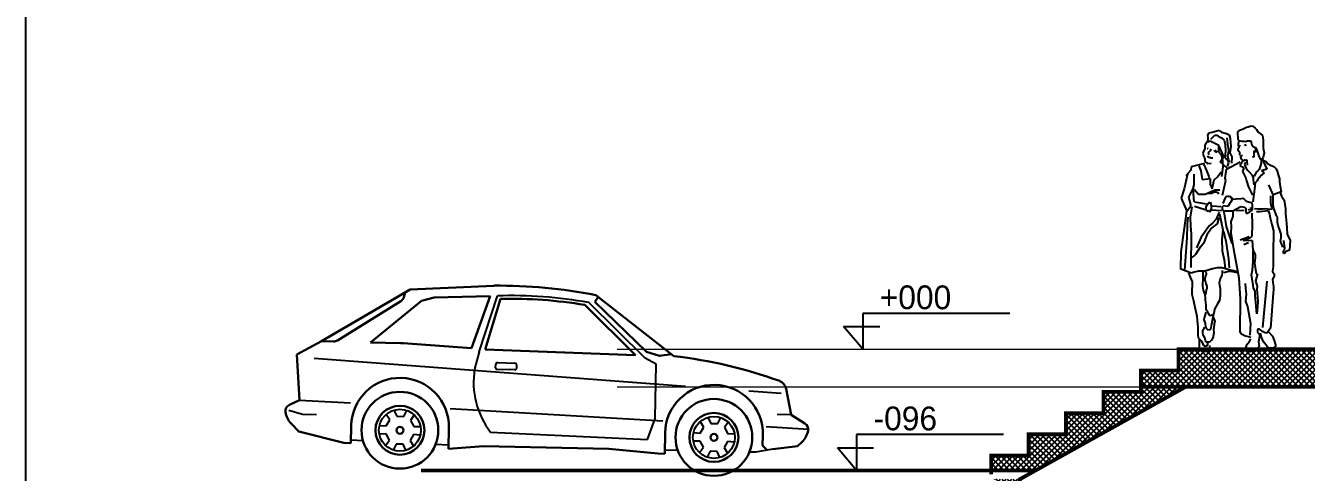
# Model space of a CAD drawing. Extents: x 250879 to 348495, y -51522 to -9360.
# Drawn here: x 279977 to 281002, y -29755 to -29398 of the extents above; entities that cross this region are included whole.
import ezdxf

# ---------------------------------------------------------------- set-up
doc = ezdxf.new("R2010")
doc.units = 0
doc.layers.get('0').update_dxf_attribs({"linetype": 'CONTINUOUS'})
for name, color, linetype in [('AXIS', 1, 'CONTINUOUS'), ('CAR_DTL', 7, 'CONTINUOUS'), ('DOOR', 4, 'CONTINUOUS'), ('HATCH', 8, 'CONTINUOUS'), ('TEXT', 3, 'CONTINUOUS'), ('TRUSS', 2, 'CONTINUOUS'), ('WALL', 7, 'CONTINUOUS')]:
    doc.layers.add(name, color=color, linetype=linetype)
doc.layers.add('BALUSTER', color=6, linetype='CONTINUOUS', lineweight=30)
doc.layers.add('VIS', color=8, linetype='CONTINUOUS', lineweight=18)
doc.styles.get("Standard").update_dxf_attribs({"font": 'sanss___.ttf', "height": 15})

# ---------------------------------------------------------------- blocks, each defined once
blk = doc.blocks.new('105')
for p, q in [((-0.04, 1.756), (-0.059, 1.742)), ((-0.028, 1.776), (-0.04, 1.756)), ((-0.017, 1.788), (-0.028, 1.776)), ((0.001, 1.802), (-0.017, 1.788)), ((0.015, 1.805), (0.001, 1.802)), ((0.038, 1.797), (0.015, 1.805)), ((0.052, 1.795), (0.038, 1.797)), ((0.068, 1.786), (0.052, 1.795)), ((0.084, 1.778), (0.068, 1.786)), ((0.101, 1.774), (0.084, 1.778)), ((0.122, 1.758), (0.101, 1.774)), ((0.123, 1.739), (0.122, 1.758)), ((0.212, 1.745), (0.191, 1.735)), ((0.252, 1.754), (0.212, 1.745)), ((0.264, 1.764), (0.252, 1.754)), ((0.272, 1.77), (0.264, 1.764)), ((0.328, 1.754), (0.272, 1.77)), ((0.35, 1.75), (0.328, 1.754)), ((0.361, 1.73), (0.35, 1.75)), ((-0.079, 1.713), (-0.081, 1.691)), ((-0.081, 1.691), (-0.081, 1.659)), ((-0.081, 1.659), (-0.081, 1.627)), ((-0.075, 1.729), (-0.079, 1.713)), ((-0.059, 1.742), (-0.075, 1.729)), ((-0.001, 1.639), (0.004, 1.649)), ((0.004, 1.649), (0.009, 1.659)), ((0.009, 1.659), (0.012, 1.674)), ((0.012, 1.674), (0.015, 1.684)), ((0.015, 1.684), (0.019, 1.684)), ((0.019, 1.684), (0.03, 1.684)), ((0.03, 1.684), (0.046, 1.682)), ((0.046, 1.682), (0.058, 1.679)), ((0.051, 1.647), (0.057, 1.65)), ((0.057, 1.65), (0.062, 1.651)), ((0.058, 1.679), (0.07, 1.68)), ((0.062, 1.651), (0.066, 1.652)), ((0.066, 1.652), (0.069, 1.653)), ((0.07, 1.68), (0.088, 1.681)), ((0.071, 1.644), (0.072, 1.644)), ((0.088, 1.681), (0.102, 1.684)), ((0.102, 1.684), (0.117, 1.688)), ((0.107, 1.643), (0.104, 1.65)), ((0.108, 1.64), (0.107, 1.643)), ((0.112, 1.64), (0.117, 1.643)), ((0.114, 1.671), (0.114, 1.681)), ((0.116, 1.664), (0.114, 1.671)), ((0.117, 1.657), (0.116, 1.664)), ((0.117, 1.688), (0.119, 1.699)), ((0.117, 1.65), (0.117, 1.657)), ((0.117, 1.643), (0.117, 1.65)), ((0.117, 1.643), (0.117, 1.643)), ((0.119, 1.699), (0.12, 1.718)), ((0.12, 1.718), (0.123, 1.739)), ((0.183, 1.704), (0.179, 1.64)), ((0.191, 1.735), (0.183, 1.704)), ((0.195, 1.611), (0.202, 1.659)), ((0.202, 1.659), (0.207, 1.71)), ((0.224, 1.654), (0.22, 1.608)), ((0.231, 1.691), (0.224, 1.654)), ((0.252, 1.709), (0.231, 1.691)), ((0.235, 1.561), (0.273, 1.649)), ((0.279, 1.724), (0.252, 1.709)), ((0.273, 1.649), (0.343, 1.682)), ((0.277, 1.645), (0.277, 1.598)), ((0.29, 1.732), (0.279, 1.724)), ((0.306, 1.73), (0.29, 1.732)), ((0.339, 1.699), (0.306, 1.73)), ((0.343, 1.682), (0.374, 1.671)), ((0.359, 1.709), (0.361, 1.73)), ((0.359, 1.692), (0.359, 1.709)), ((0.371, 1.677), (0.359, 1.692)), ((0.374, 1.671), (0.386, 1.65)), ((0.386, 1.65), (0.387, 1.621)), ((-0.072, 1.542), (-0.111, 1.458)), ((-0.081, 1.627), (-0.09, 1.59)), ((-0.09, 1.59), (-0.08, 1.556)), ((-0.08, 1.556), (-0.073, 1.534)), ((-0.062, 1.546), (-0.065, 1.523)), ((-0.062, 1.536), (-0.059, 1.54)), ((-0.059, 1.54), (-0.055, 1.551)), ((-0.055, 1.551), (-0.05, 1.563)), ((-0.05, 1.563), (-0.045, 1.58)), ((-0.045, 1.58), (-0.037, 1.602)), ((-0.037, 1.602), (-0.032, 1.611)), ((-0.032, 1.611), (-0.026, 1.624)), ((-0.026, 1.624), (-0.014, 1.632)), ((-0.02, 1.616), (-0.024, 1.608)), ((-0.024, 1.608), (-0.024, 1.599)), ((-0.024, 1.599), (-0.022, 1.599)), ((-0.022, 1.599), (-0.018, 1.599)), ((-0.02, 1.634), (-0.02, 1.626)), ((-0.02, 1.626), (-0.02, 1.616)), ((-0.018, 1.599), (-0.007, 1.607)), ((-0.014, 1.632), (-0.001, 1.639)), ((-0.007, 1.607), (-0.007, 1.597)), ((-0.007, 1.597), (-0.007, 1.583)), ((-0.007, 1.583), (-0.006, 1.566)), ((-0.006, 1.566), (-0.006, 1.559)), ((-0.006, 1.559), (0.003, 1.552)), ((0.084, 1.53), (0.091, 1.539)), ((0.099, 1.565), (0.085, 1.571)), ((0.091, 1.539), (0.094, 1.546)), ((0.094, 1.546), (0.097, 1.555)), ((0.097, 1.555), (0.099, 1.565)), ((0.103, 1.571), (0.105, 1.577)), ((0.105, 1.577), (0.106, 1.589)), ((0.106, 1.589), (0.107, 1.595)), ((0.107, 1.599), (0.11, 1.599)), ((0.107, 1.595), (0.107, 1.599)), ((0.112, 1.635), (0.108, 1.64)), ((0.11, 1.599), (0.111, 1.601)), ((0.111, 1.601), (0.114, 1.602)), ((0.115, 1.629), (0.112, 1.635)), ((0.114, 1.602), (0.116, 1.606)), ((0.119, 1.619), (0.115, 1.629)), ((0.116, 1.606), (0.12, 1.613)), ((0.12, 1.614), (0.119, 1.619)), ((0.121, 1.613), (0.12, 1.614)), ((0.12, 1.613), (0.121, 1.613)), ((0.185, 1.59), (0.171, 1.558)), ((0.171, 1.558), (0.172, 1.506)), ((0.179, 1.64), (0.185, 1.59)), ((0.188, 1.516), (0.196, 1.54)), ((0.197, 1.59), (0.195, 1.611)), ((0.196, 1.54), (0.203, 1.565)), ((0.203, 1.565), (0.197, 1.59)), ((0.223, 1.548), (0.204, 1.531)), ((0.22, 1.608), (0.223, 1.575)), ((0.223, 1.575), (0.223, 1.548)), ((0.262, 1.519), (0.235, 1.561)), ((0.255, 1.573), (0.245, 1.532)), ((0.277, 1.598), (0.255, 1.573)), ((0.305, 1.61), (0.287, 1.596)), ((0.287, 1.596), (0.296, 1.596)), ((0.296, 1.596), (0.302, 1.6)), ((0.302, 1.6), (0.305, 1.608)), ((0.312, 1.606), (0.305, 1.61)), ((0.321, 1.548), (0.329, 1.547)), ((0.329, 1.547), (0.334, 1.547)), ((0.334, 1.547), (0.34, 1.549)), ((0.339, 1.621), (0.344, 1.605)), ((0.34, 1.549), (0.345, 1.55)), ((0.344, 1.605), (0.353, 1.595)), ((0.345, 1.55), (0.35, 1.552)), ((0.35, 1.552), (0.368, 1.561)), ((0.353, 1.595), (0.358, 1.587)), ((0.357, 1.579), (0.353, 1.573)), ((0.358, 1.587), (0.357, 1.579)), ((0.358, 1.623), (0.368, 1.624)), ((0.388, 1.551), (0.385, 1.536)), ((0.387, 1.621), (0.396, 1.604)), ((0.397, 1.566), (0.388, 1.551)), ((0.396, 1.604), (0.402, 1.588)), ((0.402, 1.588), (0.397, 1.566)), ((-0.192, 1.443), (-0.205, 1.406)), ((-0.185, 1.462), (-0.192, 1.443)), ((-0.166, 1.48), (-0.185, 1.462)), ((-0.145, 1.488), (-0.166, 1.48)), ((-0.116, 1.505), (-0.145, 1.488)), ((-0.104, 1.52), (-0.116, 1.505)), ((-0.111, 1.458), (-0.069, 1.446)), ((-0.093, 1.527), (-0.104, 1.52)), ((-0.073, 1.534), (-0.093, 1.527)), ((-0.069, 1.446), (-0.089, 1.431)), ((-0.067, 1.536), (-0.062, 1.536)), ((-0.065, 1.523), (-0.064, 1.507)), ((-0.064, 1.507), (-0.061, 1.489)), ((-0.061, 1.489), (-0.055, 1.473)), ((-0.055, 1.473), (-0.048, 1.457)), ((-0.048, 1.457), (-0.039, 1.446)), ((-0.039, 1.446), (-0.027, 1.438)), ((-0.027, 1.438), (-0.016, 1.419)), ((0.043, 1.452), (0.029, 1.435)), ((0.054, 1.468), (0.043, 1.452)), ((0.045, 1.498), (0.046, 1.51)), ((0.045, 1.49), (0.045, 1.498)), ((0.046, 1.518), (0.047, 1.53)), ((0.046, 1.51), (0.046, 1.518)), ((0.047, 1.53), (0.049, 1.53)), ((0.049, 1.53), (0.056, 1.529)), ((0.063, 1.483), (0.054, 1.468)), ((0.056, 1.529), (0.059, 1.529)), ((0.084, 1.44), (0.058, 1.387)), ((0.059, 1.529), (0.063, 1.531)), ((0.061, 1.516), (0.068, 1.498)), ((0.063, 1.531), (0.068, 1.532)), ((0.068, 1.498), (0.063, 1.483)), ((0.068, 1.532), (0.071, 1.53)), ((0.071, 1.53), (0.077, 1.525)), ((0.106, 1.489), (0.073, 1.472)), ((0.073, 1.472), (0.084, 1.44)), ((0.077, 1.525), (0.078, 1.525)), ((0.078, 1.527), (0.106, 1.489)), ((0.078, 1.525), (0.082, 1.526)), ((0.082, 1.526), (0.084, 1.53)), ((0.213, 1.46), (0.102, 1.517)), ((0.204, 1.531), (0.196, 1.513)), ((0.196, 1.513), (0.207, 1.48)), ((0.207, 1.468), (0.262, 1.519)), ((0.224, 1.387), (0.213, 1.46)), ((0.245, 1.532), (0.241, 1.477)), ((0.241, 1.477), (0.252, 1.4)), ((0.285, 1.399), (0.254, 1.437)), ((0.361, 1.504), (0.335, 1.508)), ((0.368, 1.506), (0.361, 1.504)), ((0.375, 1.455), (0.364, 1.426)), ((0.378, 1.514), (0.368, 1.506)), ((0.394, 1.497), (0.375, 1.455)), ((0.387, 1.526), (0.378, 1.514)), ((0.385, 1.536), (0.387, 1.526)), ((0.388, 1.505), (0.496, 1.477)), ((0.419, 1.446), (0.408, 1.377)), ((0.434, 1.486), (0.419, 1.446)), ((0.496, 1.477), (0.498, 1.451)), ((0.498, 1.451), (0.538, 1.406)), ((-0.212, 1.357), (-0.216, 1.321)), ((-0.211, 1.382), (-0.212, 1.357)), ((-0.205, 1.406), (-0.211, 1.382)), ((-0.161, 1.254), (-0.127, 1.335)), ((-0.089, 1.431), (-0.067, 1.41)), ((-0.067, 1.41), (-0.048, 1.39)), ((-0.048, 1.39), (-0.036, 1.374)), ((-0.036, 1.374), (-0.033, 1.365)), ((-0.033, 1.365), (-0.017, 1.349)), ((-0.017, 1.349), (-0.011, 1.299)), ((-0.016, 1.419), (-0.011, 1.409)), ((-0.011, 1.409), (-0.008, 1.399)), ((-0.004, 1.353), (-0.006, 1.335)), ((-0.002, 1.373), (-0.004, 1.353)), ((0.007, 1.411), (-0.002, 1.388)), ((-0.002, 1.388), (-0.002, 1.373)), ((0.029, 1.435), (0.007, 1.411)), ((0.052, 1.367), (0.035, 1.316)), ((0.058, 1.387), (0.052, 1.367)), ((0.218, 1.369), (0.224, 1.387)), ((0.244, 1.251), (0.218, 1.369)), ((0.31, 1.374), (0.285, 1.399)), ((0.327, 1.301), (0.31, 1.374)), ((0.344, 1.339), (0.327, 1.301)), ((0.344, 1.384), (0.344, 1.339)), ((0.408, 1.377), (0.344, 1.384)), ((0.353, 1.401), (0.352, 1.389)), ((0.364, 1.426), (0.353, 1.401)), ((0.474, 1.419), (0.474, 1.333)), ((0.526, 1.42), (0.551, 1.303)), ((-0.227, 1.243), (-0.248, 1.212)), ((-0.218, 1.273), (-0.227, 1.243)), ((-0.216, 1.321), (-0.224, 1.279)), ((-0.224, 1.279), (-0.161, 1.254)), ((-0.224, 1.279), (-0.218, 1.273)), ((-0.162, 1.198), (-0.161, 1.254)), ((-0.139, 1.245), (-0.14, 1.229)), ((-0.011, 1.299), (0.001, 1.199)), ((0.035, 1.316), (0.004, 1.252)), ((0.174, 1.224), (0.179, 1.242)), ((0.179, 1.242), (0.188, 1.236)), ((0.188, 1.236), (0.194, 1.243)), ((0.194, 1.243), (0.205, 1.238)), ((0.205, 1.238), (0.211, 1.244)), ((0.211, 1.244), (0.226, 1.225)), ((0.303, 1.293), (0.266, 1.293)), ((0.282, 1.273), (0.276, 1.258)), ((0.296, 1.278), (0.282, 1.273)), ((0.312, 1.279), (0.296, 1.278)), ((0.334, 1.281), (0.303, 1.293)), ((0.33, 1.267), (0.312, 1.279)), ((0.362, 1.268), (0.33, 1.267)), ((0.384, 1.26), (0.334, 1.281)), ((0.436, 1.26), (0.384, 1.26)), ((0.471, 1.299), (0.436, 1.26)), ((0.474, 1.333), (0.482, 1.305)), ((0.478, 1.265), (0.475, 1.199)), ((0.482, 1.305), (0.478, 1.265)), ((0.482, 1.305), (0.516, 1.236)), ((0.516, 1.236), (0.498, 1.167)), ((0.551, 1.303), (0.575, 1.228)), ((-0.259, 1.143), (-0.26, 1.105)), ((-0.254, 1.177), (-0.259, 1.143)), ((-0.248, 1.212), (-0.254, 1.177)), ((-0.187, 1.086), (-0.166, 1.147)), ((-0.166, 1.147), (-0.165, 1.157)), ((-0.165, 1.157), (-0.162, 1.18)), ((-0.162, 1.18), (-0.162, 1.198)), ((-0.145, 1.163), (-0.155, 1.148)), ((-0.155, 1.148), (-0.152, 1.138)), ((-0.152, 1.138), (-0.131, 1.137)), ((-0.14, 1.189), (-0.145, 1.163)), ((-0.14, 1.229), (-0.14, 1.189)), ((-0.131, 1.137), (-0.102, 1.142)), ((-0.122, 1.129), (-0.131, 1.099)), ((-0.097, 1.127), (-0.122, 1.129)), ((-0.102, 1.142), (-0.076, 1.14)), ((-0.076, 1.14), (-0.042, 1.14)), ((-0.042, 1.14), (-0.012, 1.141)), ((0.004, 1.149), (0.005, 1.171)), ((0.004, 1.135), (0.004, 1.149)), ((0.009, 1.128), (0.004, 1.135)), ((0.005, 1.171), (0.007, 1.189)), ((0.007, 1.189), (0.008, 1.189)), ((0.008, 1.189), (0.025, 1.192)), ((0.019, 1.156), (0.016, 1.135)), ((0.025, 1.192), (0.044, 1.198)), ((0.036, 1.143), (0.029, 1.131)), ((0.044, 1.198), (0.053, 1.201)), ((0.053, 1.201), (0.063, 1.21)), ((0.058, 1.143), (0.057, 1.13)), ((0.057, 1.13), (0.057, 1.117)), ((0.059, 1.148), (0.058, 1.143)), ((0.068, 1.156), (0.059, 1.148)), ((0.063, 1.21), (0.073, 1.221)), ((0.082, 1.157), (0.068, 1.156)), ((0.07, 1.129), (0.137, 1.125)), ((0.073, 1.221), (0.076, 1.224)), ((0.076, 1.224), (0.096, 1.223)), ((0.094, 1.16), (0.082, 1.157)), ((0.103, 1.159), (0.094, 1.16)), ((0.096, 1.223), (0.135, 1.22)), ((0.163, 1.127), (0.103, 1.159)), ((0.135, 1.22), (0.162, 1.217)), ((0.162, 1.217), (0.163, 1.225)), ((0.163, 1.225), (0.174, 1.224)), ((0.165, 1.219), (0.203, 1.16)), ((0.203, 1.16), (0.242, 1.166)), ((0.226, 1.225), (0.241, 1.185)), ((0.246, 1.141), (0.243, 1.128)), ((0.246, 1.162), (0.246, 1.152)), ((0.246, 1.152), (0.246, 1.141)), ((0.253, 1.126), (0.334, 1.131)), ((0.324, 1.166), (0.259, 1.161)), ((0.338, 1.18), (0.335, 1.16)), ((0.335, 1.16), (0.335, 1.145)), ((0.335, 1.145), (0.34, 1.13)), ((0.344, 1.194), (0.338, 1.18)), ((0.34, 1.13), (0.347, 1.116)), ((0.356, 1.187), (0.344, 1.194)), ((0.367, 1.174), (0.356, 1.187)), ((0.374, 1.156), (0.367, 1.174)), ((0.37, 1.12), (0.373, 1.13)), ((0.468, 1.198), (0.373, 1.182)), ((0.373, 1.13), (0.375, 1.143)), ((0.375, 1.143), (0.374, 1.156)), ((0.384, 1.135), (0.469, 1.161)), ((0.5, 1.076), (0.487, 1.157)), ((0.529, 1.124), (0.498, 1.167)), ((0.575, 1.228), (0.529, 1.124)), ((-0.26, 1.105), (-0.267, 1.025)), ((-0.201, 1.009), (-0.197, 1.036)), ((-0.197, 1.036), (-0.196, 1.078)), ((-0.196, 1.078), (-0.187, 1.086)), ((-0.136, 1.069), (-0.151, 1.017)), ((-0.131, 1.099), (-0.136, 1.069)), ((-0.075, 1.122), (-0.097, 1.127)), ((-0.052, 1.121), (-0.075, 1.122)), ((-0.029, 1.121), (-0.052, 1.121)), ((0.01, 1.107), (0.006, 1.017)), ((0.025, 1.117), (0.009, 1.128)), ((0.037, 1.113), (0.025, 1.117)), ((0.051, 1.104), (0.037, 1.113)), ((0.056, 1.106), (0.051, 1.104)), ((0.057, 1.117), (0.056, 1.106)), ((0.159, 1.08), (0.158, 1.125)), ((0.175, 1.04), (0.159, 1.08)), ((0.209, 1.127), (0.163, 1.127)), ((0.173, 0.997), (0.175, 1.04)), ((0.224, 1.125), (0.209, 1.127)), ((0.234, 1.117), (0.215, 1)), ((0.243, 1.128), (0.224, 1.125)), ((0.269, 1.103), (0.243, 0.974)), ((0.284, 1.022), (0.271, 1.073)), ((0.272, 1.116), (0.295, 1.058)), ((0.295, 1.058), (0.324, 1.026)), ((0.324, 1.026), (0.352, 1.005)), ((0.347, 1.116), (0.353, 1.127)), ((0.353, 1.127), (0.37, 1.12)), ((0.498, 1.004), (0.5, 1.076)), ((0.524, 1.016), (0.519, 1.074)), ((0.552, 0.968), (0.529, 1.124)), ((-0.274, 0.936), (-0.297, 0.892)), ((-0.27, 0.99), (-0.274, 0.936)), ((-0.267, 1.025), (-0.27, 0.99)), ((-0.226, 0.921), (-0.224, 0.938)), ((-0.224, 0.938), (-0.214, 0.97)), ((-0.214, 0.97), (-0.201, 1.009)), ((-0.151, 1.017), (-0.163, 0.965)), ((-0.163, 0.965), (-0.163, 0.926)), ((-0.163, 0.926), (-0.162, 0.823)), ((0.006, 1.017), (0.01, 0.922)), ((0.15, 0.803), (0.174, 0.95)), ((0.215, 1), (0.169, 0.865)), ((0.174, 0.95), (0.173, 0.997)), ((0.237, 0.964), (0.218, 0.883)), ((0.243, 0.974), (0.25, 0.896)), ((0.339, 0.981), (0.284, 1.022)), ((0.362, 0.948), (0.339, 0.981)), ((0.352, 1.005), (0.375, 0.972)), ((0.389, 0.878), (0.362, 0.948)), ((0.375, 0.972), (0.414, 0.916)), ((0.493, 0.943), (0.498, 1.004)), ((0.494, 0.673), (0.493, 0.943)), ((0.528, 0.911), (0.524, 1.016)), ((0.576, 0.799), (0.552, 0.968)), ((-0.297, 0.892), (-0.291, 0.812)), ((-0.254, 0.83), (-0.247, 0.888)), ((-0.252, 0.812), (-0.254, 0.83)), ((-0.251, 0.842), (-0.239, 0.836)), ((-0.239, 0.836), (-0.235, 0.844)), ((-0.235, 0.844), (-0.233, 0.852)), ((-0.233, 0.852), (-0.225, 0.869)), ((-0.226, 0.912), (-0.226, 0.921)), ((-0.222, 0.896), (-0.226, 0.912)), ((-0.225, 0.869), (-0.221, 0.885)), ((-0.221, 0.885), (-0.222, 0.896)), ((-0.162, 0.823), (-0.16, 0.679)), ((0.003, 0.852), (0.002, 0.811)), ((0.008, 0.889), (0.003, 0.852)), ((0.066, 0.89), (0.008, 0.889)), ((0.01, 0.922), (0.027, 0.907)), ((0.027, 0.907), (0.079, 0.888)), ((0.032, 0.918), (0.104, 0.892)), ((0.036, 0.871), (0.074, 0.855)), ((0.079, 0.888), (0.066, 0.89)), ((0.218, 0.883), (0.196, 0.741)), ((0.25, 0.896), (0.247, 0.805)), ((0.421, 0.839), (0.389, 0.878)), ((0.414, 0.916), (0.453, 0.829)), ((0.459, 0.78), (0.421, 0.839)), ((0.547, 0.651), (0.528, 0.911)), ((-0.291, 0.812), (-0.264, 0.801)), ((-0.264, 0.801), (-0.251, 0.784)), ((-0.246, 0.805), (-0.252, 0.812)), ((-0.251, 0.784), (-0.247, 0.784)), ((-0.247, 0.784), (-0.246, 0.784)), ((-0.243, 0.799), (-0.246, 0.805)), ((-0.246, 0.784), (-0.243, 0.789)), ((-0.243, 0.794), (-0.243, 0.799)), ((-0.243, 0.789), (-0.243, 0.794)), ((0.002, 0.811), (-0.018, 0.776)), ((-0.018, 0.776), (-0.016, 0.751)), ((-0.016, 0.751), (-0.013, 0.708)), ((0, 0.722), (0, 0.8)), ((0.004, 0.652), (0, 0.722)), ((0.111, 0.586), (0.15, 0.803)), ((0.196, 0.741), (0.191, 0.671)), ((0.232, 0.735), (0.222, 0.663)), ((0.247, 0.805), (0.232, 0.735)), ((0.474, 0.763), (0.459, 0.78)), ((0.491, 0.753), (0.474, 0.763)), ((0.579, 0.659), (0.576, 0.799)), ((-0.157, 0.638), (-0.169, 0.622)), ((-0.169, 0.622), (-0.168, 0.602)), ((-0.16, 0.679), (-0.155, 0.646)), ((-0.155, 0.646), (-0.157, 0.638)), ((-0.024, 0.622), (-0.035, 0.621)), ((-0.035, 0.621), (-0.02, 0.562)), ((-0.013, 0.708), (-0.024, 0.622)), ((0.011, 0.614), (0.004, 0.652)), ((0.122, 0.638), (0.21, 0.659)), ((0.122, 0.631), (0.163, 0.638)), ((0.163, 0.638), (0.196, 0.641)), ((0.196, 0.641), (0.235, 0.63)), ((0.21, 0.659), (0.251, 0.67)), ((0.246, 0.649), (0.247, 0.628)), ((0.247, 0.628), (0.249, 0.611)), ((0.251, 0.67), (0.288, 0.67)), ((0.288, 0.67), (0.325, 0.661)), ((0.325, 0.661), (0.386, 0.643)), ((0.373, 0.63), (0.38, 0.639)), ((0.373, 0.619), (0.373, 0.63)), ((0.378, 0.605), (0.373, 0.619)), ((0.38, 0.639), (0.382, 0.639)), ((0.386, 0.643), (0.436, 0.642)), ((0.403, 0.632), (0.401, 0.606)), ((0.407, 0.643), (0.403, 0.632)), ((0.436, 0.642), (0.471, 0.636)), ((0.471, 0.636), (0.496, 0.628)), ((0.496, 0.628), (0.536, 0.642)), ((0.516, 0.626), (0.502, 0.595)), ((0.536, 0.642), (0.579, 0.659)), ((-0.168, 0.602), (-0.156, 0.578)), ((-0.158, 0.553), (-0.165, 0.52)), ((-0.165, 0.52), (-0.165, 0.493)), ((-0.156, 0.578), (-0.158, 0.553)), ((-0.11, 0.562), (-0.077, 0.193)), ((-0.02, 0.562), (-0.032, 0.523)), ((-0.032, 0.523), (-0.03, 0.5)), ((-0.003, 0.508), (0, 0.531)), ((0, 0.531), (0.011, 0.614)), ((0.064, 0.545), (0.06, 0.504)), ((0.1, 0.421), (0.111, 0.586)), ((0.249, 0.611), (0.262, 0.583)), ((0.262, 0.583), (0.272, 0.549)), ((0.269, 0.532), (0.264, 0.505)), ((0.272, 0.549), (0.269, 0.532)), ((0.366, 0.518), (0.368, 0.526)), ((0.368, 0.505), (0.366, 0.518)), ((0.368, 0.526), (0.376, 0.54)), ((0.376, 0.54), (0.379, 0.554)), ((0.383, 0.586), (0.378, 0.605)), ((0.379, 0.554), (0.382, 0.57)), ((0.382, 0.57), (0.383, 0.586)), ((0.404, 0.522), (0.398, 0.49)), ((0.401, 0.606), (0.402, 0.575)), ((0.402, 0.575), (0.404, 0.548)), ((0.404, 0.548), (0.404, 0.522)), ((0.488, 0.558), (0.487, 0.526)), ((0.487, 0.526), (0.489, 0.497)), ((0.502, 0.595), (0.488, 0.558)), ((-0.165, 0.493), (-0.161, 0.466)), ((-0.161, 0.466), (-0.141, 0.188)), ((-0.03, 0.5), (-0.038, 0.403)), ((-0.031, 0.301), (-0.016, 0.451)), ((-0.018, 0.482), (-0.003, 0.508)), ((-0.016, 0.451), (-0.018, 0.482)), ((0.06, 0.504), (0.055, 0.463)), ((0.055, 0.463), (0.06, 0.4)), ((0.102, 0.159), (0.1, 0.421)), ((0.264, 0.505), (0.264, 0.472)), ((0.264, 0.472), (0.264, 0.445)), ((0.264, 0.445), (0.268, 0.409)), ((0.372, 0.494), (0.368, 0.505)), ((0.376, 0.471), (0.372, 0.494)), ((0.374, 0.371), (0.38, 0.415)), ((0.383, 0.449), (0.376, 0.471)), ((0.38, 0.415), (0.381, 0.432)), ((0.381, 0.432), (0.383, 0.449)), ((0.389, 0.465), (0.384, 0.449)), ((0.398, 0.49), (0.389, 0.465)), ((0.489, 0.46), (0.476, 0.407)), ((0.489, 0.497), (0.489, 0.46)), ((-0.038, 0.403), (-0.037, 0.354)), ((-0.037, 0.354), (-0.031, 0.301)), ((0.045, 0.36), (0.019, 0.225)), ((0.06, 0.4), (0.045, 0.36)), ((0.268, 0.409), (0.284, 0.381)), ((0.284, 0.381), (0.309, 0.338)), ((0.309, 0.338), (0.315, 0.305)), ((0.356, 0.304), (0.363, 0.316)), ((0.363, 0.316), (0.374, 0.335)), ((0.374, 0.335), (0.374, 0.371)), ((0.383, 0.286), (0.375, 0.314)), ((0.467, 0.356), (0.45, 0.283)), ((0.476, 0.407), (0.467, 0.356)), ((0.019, 0.225), (0.026, 0.131)), ((0.314, 0.262), (0.307, 0.242)), ((0.307, 0.242), (0.311, 0.218)), ((0.311, 0.218), (0.315, 0.189)), ((0.322, 0.281), (0.314, 0.262)), ((0.315, 0.305), (0.319, 0.3)), ((0.317, 0.302), (0.334, 0.205)), ((0.319, 0.3), (0.327, 0.291)), ((0.327, 0.291), (0.34, 0.287)), ((0.34, 0.287), (0.348, 0.29)), ((0.348, 0.29), (0.356, 0.304)), ((0.379, 0.197), (0.381, 0.228)), ((0.381, 0.228), (0.385, 0.241)), ((0.389, 0.27), (0.383, 0.286)), ((0.385, 0.241), (0.391, 0.255)), ((0.391, 0.255), (0.389, 0.27)), ((0.445, 0.222), (0.443, 0.194)), ((0.448, 0.251), (0.445, 0.222)), ((0.45, 0.283), (0.448, 0.251)), ((-0.157, 0.124), (-0.17, 0.089)), ((-0.124, 0.157), (-0.157, 0.124)), ((-0.141, 0.188), (-0.113, 0.15)), ((-0.113, 0.15), (-0.103, 0.148)), ((-0.103, 0.148), (-0.08, 0.158)), ((-0.085, 0.079), (-0.067, 0.116)), ((-0.08, 0.158), (-0.051, 0.178)), ((-0.067, 0.116), (-0.059, 0.148)), ((-0.036, 0.153), (-0.052, 0.137)), ((-0.052, 0.137), (-0.052, 0.12)), ((-0.052, 0.12), (-0.045, 0.077)), ((-0.051, 0.178), (-0.037, 0.179)), ((-0.037, 0.179), (-0.036, 0.153)), ((0.016, 0.113), (0.037, 0.117)), ((0.037, 0.117), (0.068, 0.125)), ((0.068, 0.125), (0.092, 0.139)), ((0.092, 0.139), (0.102, 0.159)), ((0.316, 0.176), (0.313, 0.149)), ((0.313, 0.149), (0.318, 0.12)), ((0.315, 0.189), (0.316, 0.176)), ((0.318, 0.12), (0.32, 0.115)), ((0.32, 0.115), (0.333, 0.092)), ((0.334, 0.205), (0.337, 0.189)), ((0.337, 0.189), (0.347, 0.174)), ((0.347, 0.174), (0.356, 0.172)), ((0.356, 0.172), (0.37, 0.181)), ((0.37, 0.181), (0.379, 0.197)), ((0.381, 0.089), (0.387, 0.109)), ((0.397, 0.177), (0.385, 0.196)), ((0.387, 0.109), (0.394, 0.122)), ((0.394, 0.122), (0.4, 0.135)), ((0.402, 0.166), (0.397, 0.177)), ((0.4, 0.135), (0.403, 0.149)), ((0.403, 0.149), (0.402, 0.166)), ((0.44, 0.111), (0.412, 0.083)), ((0.43, 0.104), (0.431, 0.052)), ((0.443, 0.134), (0.44, 0.111)), ((0.443, 0.194), (0.442, 0.155)), ((0.442, 0.155), (0.443, 0.134)), ((-0.17, 0.089), (-0.18, 0.055)), ((-0.18, 0.055), (-0.18, 0.037)), ((-0.18, 0.037), (-0.167, 0.029)), ((-0.167, 0.029), (-0.133, 0.027)), ((-0.133, 0.027), (-0.112, 0.041)), ((-0.112, 0.041), (-0.085, 0.079)), ((-0.045, 0.077), (-0.05, 0.041)), ((-0.05, 0.041), (-0.023, 0.002)), ((-0.023, 0.002), (0.023, -0.002)), ((0.029, 0.081), (0.017, 0.101)), ((0.023, -0.002), (0.037, 0)), ((0.048, 0.058), (0.029, 0.081)), ((0.037, 0), (0.046, 0.01)), ((0.046, 0.01), (0.054, 0.022)), ((0.054, 0.037), (0.048, 0.058)), ((0.054, 0.022), (0.054, 0.037)), ((0.333, 0.092), (0.348, 0.076)), ((0.347, 0.027), (0.346, 0.049)), ((0.35, 0.014), (0.347, 0.027)), ((0.348, 0.076), (0.374, 0.074)), ((0.363, 0.001), (0.35, 0.014)), ((0.362, 0.058), (0.36, 0.079)), ((0.368, 0.047), (0.362, 0.058)), ((0.396, 0.004), (0.363, 0.001)), ((0.383, 0.044), (0.368, 0.047)), ((0.374, 0.074), (0.381, 0.089)), ((0.397, 0.05), (0.383, 0.044)), ((0.42, 0.008), (0.396, 0.004)), ((0.401, 0.058), (0.397, 0.05)), ((0.412, 0.083), (0.401, 0.058)), ((0.427, 0.022), (0.42, 0.008)), ((0.432, 0.036), (0.427, 0.022)), ((0.431, 0.052), (0.432, 0.036))]:
    blk.add_line(p, q)
blk = doc.blocks.new('02ECAR01')
at = {"color": 0, "linetype": 'ByBlock'}
for p, q in [((-91, 53), (-114.95, 51.36)), ((-114.95, 51.36), (-140, 36)), ((-135.5, 36.32), (-117.6, 47.93)), ((-111.66, 48.19), (-126, 35.92)), ((-116.76, 49.11), (-116.39, 50.49)), ((-111.66, 48.19), (-108.02, 49.18)), ((-108.02, 49.18), (-92.03, 50)), ((-92.03, 50), (-97, 35)), ((-89, 49.29), (-93.07, 34.71)), ((-50, 34), (-64.83, 48.09)), ((-62, 49), (-61.12, 50.4)), ((-62, 49), (-46.87, 35.04)), ((-61.74, 50.96), (-39, 34)), ((-140, 36), (-147, 32)), ((-140, 36), (-136.59, 36)), ((-126, 35.92), (-117.39, 35.97)), ((-116.6, 35.92), (-97, 35)), ((-93.07, 34.71), (-50, 34)), ((-46.87, 35.04), (-43.14, 34)), ((-43.14, 34), (-39.72, 34.54)), ((-147, 32), (-146, 19)), ((-5, 18), (-6.65, 25.41)), ((-146, 19), (-148.83, 17.58)), ((-1.01, 15.61), (-5, 18)), ((-148.24, 12.24), (-146, 10)), ((-131, 12), (-131, 7)), ((-103, 12), (-103, 6)), ((-41, 12), (-41, 6)), ((-13, 12), (-13, 9)), ((-146, 10), (-133, 7)), ((-13, 9), (-11.67, 7.67)), ((-3, 9), (-10, 8)), ((-1.76, 10.24), (-3, 9)), ((-133, 7), (-131, 7)), ((-103, 6), (-93, 7)), ((-93, 7), (-57, 7)), ((-57, 7), (-43, 6)), ((-43, 6), (-41, 6))]:
    blk.add_line(p, q, dxfattribs=at)
for centre, radius in [((-117, 11), 11), ((-27, 11), 11), ((-117, 11), 7), ((-27, 11), 7), ((-117, 11), 1), ((-27, 11), 1)]:
    blk.add_circle(centre, radius, dxfattribs=at)
for centre, radius, start, end in [((-86.33, -90.67), 143.75, 80.1503, 91.861), ((-118.69, 49.61), 2, 302.9688, 345.3606), ((-83.36, -81.78), 131.18, 81.883, 92.4656), ((-136.59, 38), 2, 270, 302.9688), ((-116.6, 41.92), 6, 262.4054, 270), ((-51.43, -100.38), 134.96, 71.4616, 84.7151), ((-117, 12), 14, 0, 180), ((-27, 12), 14.04, 0, 180), ((-9.58, 24.76), 3, 12.5288, 69.444), ((-147.94, 15.79), 2, 116.5651, 189.9515), ((-144, 16.49), 6, 189.9515, 225), ((-2.04, 13.89), 2, 351.4992, 59.0362), ((-6, 14.49), 6, 315, 351.4992)]:
    blk.add_arc(centre, radius, start, end, dxfattribs=at)
at = {"layer": 'CAR_DTL'}
for p, q in [((-94.78, 34), (-89.96, 50.11)), ((-47.2, 33.26), (-63.69, 48.79)), ((-94.78, 34), (-96, 29)), ((-44, 31.62), (-47.2, 33.26)), ((-35.45, 25.43), (-142, 31)), ((-90, 29.5), (-90, 30.5)), ((-89.5, 31), (-84.5, 31)), ((-84, 30.5), (-84, 29.5)), ((-44, 16), (-44, 31.62)), ((-84.5, 29), (-89.5, 29)), ((-8, 24), (-17.3, 24.49)), ((-146, 19), (-131.36, 18.5)), ((-149, 16), (-145, 15)), ((-145, 15), (-141, 15)), ((-119.96, 13.87), (-121.02, 15.46)), ((-118.85, 16.71), (-118, 15)), ((-118, 15), (-116, 15)), ((-116, 15), (-115.15, 16.71)), ((-112.98, 15.46), (-114.04, 13.87)), ((-102.76, 17.52), (-41.73, 15.43)), ((-46, 10), (-44, 16)), ((-29.96, 13.87), (-31.02, 15.46)), ((-28.85, 16.71), (-28, 15)), ((-28, 15), (-26, 15)), ((-26, 15), (-25.15, 16.71)), ((-22.98, 15.46), (-24.04, 13.87)), ((-5, 18), (-9, 18)), ((-122.87, 12.25), (-120.96, 12.13)), ((-120.96, 12.13), (-119.96, 13.87)), ((-114.04, 13.87), (-113.04, 12.13)), ((-113.04, 12.13), (-111.13, 12.25)), ((-32.87, 12.25), (-30.96, 12.13)), ((-30.96, 12.13), (-29.96, 13.87)), ((-24.04, 13.87), (-23.04, 12.13)), ((-23.04, 12.13), (-21.13, 12.25)), ((-12.13, 14.42), (0, 14)), ((-127.5, 7.73), (-131, 7.83)), ((-120.96, 9.87), (-122.87, 9.75)), ((-121.02, 6.54), (-119.96, 8.13)), ((-119.96, 8.13), (-120.96, 9.87)), ((-113.04, 9.87), (-114.04, 8.13)), ((-114.04, 8.13), (-112.98, 6.54)), ((-111.13, 9.75), (-113.04, 9.87)), ((-91, 11), (-46, 10)), ((-30.96, 9.87), (-32.87, 9.75)), ((-31.02, 6.54), (-29.96, 8.13)), ((-29.96, 8.13), (-30.96, 9.87)), ((-23.04, 9.87), (-24.04, 8.13)), ((-24.04, 8.13), (-22.98, 6.54)), ((-21.13, 9.75), (-23.04, 9.87)), ((-10, 8), (-15, 7)), ((-118, 7), (-118.85, 5.29)), ((-116, 7), (-118, 7)), ((-115.15, 5.29), (-116, 7)), ((-103, 7.03), (-106.7, 7.13)), ((-37.25, 7), (-41, 7)), ((-28, 7), (-28.85, 5.29)), ((-26, 7), (-28, 7)), ((-25.15, 5.29), (-26, 7)), ((-15, 7), (-16.75, 7))]:
    blk.add_line(p, q, dxfattribs=at)
for centre in [(-117, 11), (-27, 11)]:
    blk.add_circle(centre, 6, dxfattribs=at)
for centre, radius, start, end in [((-83.27, -78.04), 128.33, 81.2229, 92.9879), ((-89.5, 30.5), 0.5, 90, 180), ((-89.5, 29.5), 0.5, 180, 270), ((-84.5, 30.5), 0.5, 0, 90), ((-84.5, 29.5), 0.5, 270, 0), ((-72.88, 25.73), 23.35, 171.941, 219.1072)]:
    blk.add_arc(centre, radius, start, end, dxfattribs=at)
blk = doc.blocks.new('LIME')
at = {"layer": 'DOOR'}
for p, q in [((244593, -28820.3), (244475.4, -28820.3)), ((244475.4, -28820.3), (244475.4, -28849)), ((244475.4, -28849), (244460, -28830.9)), ((244460, -28830.9), (244489, -28830.9))]:
    blk.add_line(p, q, dxfattribs=at)

msp = doc.modelspace()

# ---------------------------------------------------------------- hatches: boundary and pattern name
at = {"layer": 'AXIS'}
h = msp.add_hatch(dxfattribs=at)
h.set_pattern_fill('ANSI37', color=256, style=0)
h.set_pattern_definition([(45, (10887.426, -3240), (-2.24506403, 2.24506403), []), (135, (10887.426, -3240), (-2.24506403, -2.24506403), [])])
h.paths.add_polyline_path([(280899.5634, -29657.00774), (280899.5634, -29674.00774), (280869.5634, -29674.00774), (280869.5634, -29687.00774), (283913.00858, -29687.00774), (283913.00858, -29657.00774)])
h = msp.add_hatch(dxfattribs=at)
h.set_pattern_fill('ANSI37', color=256, style=0)
h.set_pattern_definition([(45, (10887.426, 0), (-2.24506403, 2.24506403), []), (135, (10887.426, 0), (-2.24506403, -2.24506403), [])])
h.paths.add_polyline_path([(280905.42095, -29687.00774), (280869.5634, -29687.00774), (280869.5634, -29691.00774), (280839.5634, -29691.00774), (280839.5634, -29708.00774), (280809.5634, -29708.00774), (280809.5634, -29725.00774), (280779.5634, -29725.00774), (280779.5634, -29742.00774), (280749.5634, -29742.00774), (280749.5634, -29753.92907), (280785.19062, -29753.92907)])
h.paths.add_polyline_path([(280772.47313, -29761.00774), (280752.47313, -29761.00774), (280752.47313, -29977.00774), (280772.47313, -29977.00774)])
h.paths.add_polyline_path([(280772.47313, -29977.00774), (280752.47313, -29977.00774), (280752.47313, -30007.00774), (280772.47313, -30007.00774)])
h.paths.add_polyline_path([(280772.47313, -30007.00774), (280752.47313, -30007.00774), (280752.47313, -30297.00774), (280772.47313, -30297.00774)])
h.paths.add_polyline_path([(280918.80191, -30297.00774), (280752.47313, -30297.00774), (280752.47313, -30327.00774), (280918.80191, -30327.00774)])

# ---------------------------------------------------------------- linework, layer by layer
at = {"layer": 'HATCH', "linetype": 'Continuous'}
msp.add_line((279976.56503, -29123.99856), (279976.56503, -30718.49842), dxfattribs=at)
at = {"layer": 'VIS', "ltscale": 0.0001}
for p, q in [((280450.27447, -29657.00774), (284658.39662, -29657.00774)), ((280450.27447, -29687.00774), (284677.86859, -29687.00774))]:
    msp.add_line(p, q, dxfattribs=at)
at = {"layer": 'WALL', "linetype": 'Continuous', "const_width": 3}
for points in [[(281082.67941, -29657.00774), (280899.5634, -29657.00774), (280899.5634, -29674.00774), (280869.5634, -29674.00774), (280869.5634, -29691.00774), (280839.5634, -29691.00774), (280839.5634, -29708.00774), (280809.5634, -29708.00774), (280809.5634, -29725.00774), (280779.5634, -29725.00774), (280779.5634, -29742.00774), (280749.5634, -29742.00774), (280749.5634, -29757.00774)], [(280869.5634, -29687.00774), (283913.00858, -29687.00774), (283913.00858, -29657.00774)], [(283913.00858, -29657.00774), (280899.5634, -29657.00774)], [(283913.00858, -29657.00774), (280899.5634, -29657.00774)], [(280905.42095, -29687.00774), (280772.47313, -29761.00774), (280772.47313, -30323.73871)], [(280785.19062, -29753.92907), (280293.07381, -29753.92907)]]:
    msp.add_lwpolyline(points, dxfattribs=at)
at = {"layer": 'WALL', "linetype": 'Continuous'}
msp.add_lwpolyline([(280869.5634, -29687.00774), (283913.00858, -29687.00774), (283913.00858, -29657.00774), (280899.5634, -29657.00774)], dxfattribs=at)

# ---------------------------------------------------------------- block references
at = {"layer": 'BALUSTER', "xscale": 2.794000000066282, "yscale": 2.794000000066282, "zscale": 2.794000000066282, "rotation": 358.697050687919}
msp.add_blockref('02ECAR01', (280602.36661, -29759.93112), dxfattribs=at)
at = {"layer": 'TRUSS', "xscale": -100, "yscale": 100, "zscale": 100}
msp.add_blockref('105', (280959.28439, -29658.80986), dxfattribs=at)
at = {"layer": 'WALL', "linetype": 'Continuous'}
for p in [(36171.48981, -807.97585), (36166.52442, -904.89717)]:
    msp.add_blockref('LIME', p, dxfattribs=at)

# ---------------------------------------------------------------- texts
at = {"layer": 'TEXT', "char_height": 19.008, "width": 1279.0191168, "attachment_point": 1, "rotation": 359.87305455}
for s, insert in [('{\\fStylus BT|b0|i0|c0|p34;+000}', (280660.4283, -29605.83962)), ('{\\fStylus BT|b0|i0|c0|p34;-096}', (280655.46291, -29702.76094))]:
    msp.add_mtext(s, dxfattribs=dict(at, insert=insert))

doc.saveas('drawing.dxf')
